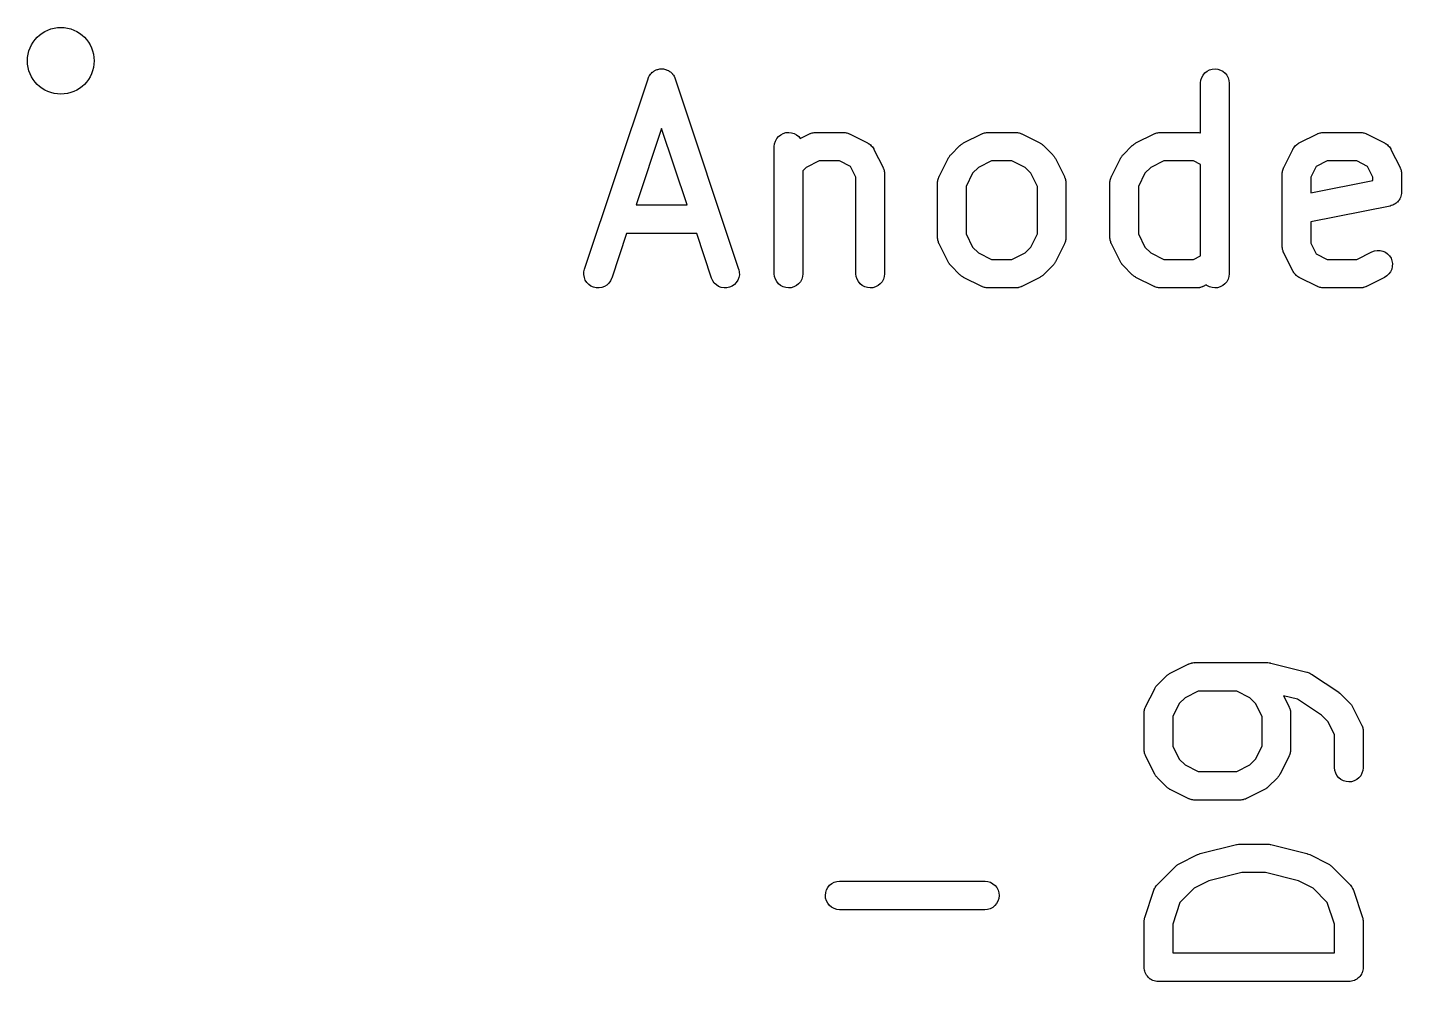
# Model space of a CAD drawing. Extents: x 2.7 to 6.64, y -5.71 to -1.95.
# Drawn here: x 6.3022 to 6.5862, y -4.3029 to -4.1057 of the extents above; entities that cross this region are included whole.
import ezdxf

# ---------------------------------------------------------------- set-up
doc = ezdxf.new("R2010")
doc.units = 0
doc.header["$MEASUREMENT"] = 0
doc.layers.add('BLACK', color=7, linetype='CONTINUOUS')

msp = doc.modelspace()

# ---------------------------------------------------------------- linework, layer by layer
at = {"layer": 'BLACK', "linetype": 'CONTINUOUS'}
for p, q in [((6.43103, -4.11526), (6.43118, -4.11512)), ((6.43118, -4.11512), (6.43132, -4.11497)), ((6.43132, -4.11497), (6.43139, -4.11492)), ((6.43139, -4.11492), (6.43146, -4.11487)), ((6.43146, -4.11487), (6.43163, -4.11476)), ((6.43163, -4.11476), (6.4318, -4.11464)), ((6.4318, -4.11464), (6.43187, -4.11461)), ((6.43187, -4.11461), (6.43195, -4.11456)), ((6.43195, -4.11456), (6.43214, -4.11449)), ((6.43214, -4.11449), (6.43233, -4.11441)), ((6.43233, -4.11441), (6.43241, -4.11439)), ((6.43241, -4.11439), (6.43249, -4.11436)), ((6.43249, -4.11436), (6.43269, -4.11433)), ((6.43269, -4.11433), (6.43289, -4.11429)), ((6.43289, -4.11429), (6.43297, -4.11429)), ((6.43297, -4.11429), (6.43306, -4.11427)), ((6.43306, -4.11427), (6.43326, -4.11428)), ((6.43326, -4.11428), (6.43346, -4.11428)), ((6.43346, -4.11428), (6.43355, -4.11429)), ((6.43355, -4.11429), (6.43363, -4.11429)), ((6.43363, -4.11429), (6.43383, -4.11434)), ((6.43383, -4.11434), (6.43403, -4.11438)), ((6.43403, -4.11438), (6.43411, -4.11441)), ((6.43411, -4.11441), (6.43419, -4.11443)), ((6.43419, -4.11443), (6.43438, -4.11451)), ((6.43438, -4.11451), (6.43457, -4.11458)), ((6.43457, -4.11458), (6.43464, -4.11463)), ((6.43464, -4.11463), (6.43472, -4.11466)), ((6.43472, -4.11466), (6.43488, -4.11478)), ((6.43488, -4.11478), (6.43506, -4.11489)), ((6.43506, -4.11489), (6.43512, -4.11495)), ((6.43512, -4.11495), (6.43519, -4.115)), ((6.43519, -4.115), (6.43533, -4.11515)), ((6.43533, -4.11515), (6.43547, -4.11529)), ((6.54516, -4.11555), (6.54553, -4.11511)), ((6.54553, -4.11511), (6.54598, -4.11475)), ((6.54598, -4.11475), (6.54649, -4.11448)), ((6.54649, -4.11448), (6.54705, -4.11432)), ((6.54705, -4.11432), (6.54762, -4.11427)), ((6.54762, -4.11427), (6.54819, -4.11433)), ((6.54819, -4.11433), (6.54874, -4.1145)), ((6.54874, -4.1145), (6.54925, -4.11477)), ((6.54925, -4.11477), (6.5497, -4.11514)), ((6.5497, -4.11514), (6.55006, -4.11559)), ((6.41731, -4.15566), (6.43044, -4.11629)), ((6.43044, -4.11629), (6.43045, -4.11625)), ((6.43045, -4.11625), (6.43054, -4.11606)), ((6.43054, -4.11606), (6.43061, -4.11587)), ((6.43061, -4.11587), (6.43066, -4.1158)), ((6.43066, -4.1158), (6.43069, -4.11572)), ((6.43069, -4.11572), (6.43081, -4.11556)), ((6.43081, -4.11556), (6.43092, -4.11539)), ((6.43092, -4.11539), (6.43098, -4.11533)), ((6.43098, -4.11533), (6.43103, -4.11526)), ((6.43547, -4.11529), (6.43552, -4.11536)), ((6.43552, -4.11536), (6.43558, -4.11542)), ((6.43558, -4.11542), (6.43569, -4.11559)), ((6.43569, -4.11559), (6.43581, -4.11576)), ((6.43581, -4.11576), (6.43584, -4.11584)), ((6.43584, -4.11584), (6.43589, -4.11591)), ((6.43589, -4.11591), (6.43596, -4.1161)), ((6.43596, -4.1161), (6.43604, -4.11629)), ((6.43604, -4.11629), (6.44916, -4.15566)), ((6.54465, -4.11718), (6.54471, -4.11661)), ((6.54465, -4.11722), (6.54465, -4.11718)), ((6.54465, -4.1275), (6.54465, -4.11722)), ((6.54471, -4.11661), (6.54489, -4.11606)), ((6.54489, -4.11606), (6.54516, -4.11555)), ((6.55006, -4.11559), (6.55033, -4.11609)), ((6.55033, -4.11609), (6.5505, -4.11665)), ((6.5505, -4.11665), (6.55055, -4.11722)), ((6.55055, -4.11722), (6.55055, -4.15659)), ((6.43324, -4.12656), (6.42796, -4.14239)), ((6.43852, -4.14239), (6.43324, -4.12656)), ((6.4566, -4.12973), (6.45677, -4.12918)), ((6.45677, -4.12918), (6.45705, -4.12867)), ((6.45705, -4.12867), (6.45742, -4.12823)), ((6.45742, -4.12823), (6.45787, -4.12787)), ((6.45787, -4.12787), (6.45838, -4.12761)), ((6.45838, -4.12761), (6.45893, -4.12744)), ((6.45893, -4.12744), (6.45951, -4.12739)), ((6.45951, -4.12739), (6.46008, -4.12745)), ((6.46008, -4.12745), (6.46063, -4.12762)), ((6.46063, -4.12762), (6.46114, -4.1279)), ((6.46114, -4.1279), (6.46158, -4.12826)), ((6.46158, -4.12826), (6.4619, -4.12865)), ((6.4619, -4.12865), (6.46379, -4.1277)), ((6.46379, -4.1277), (6.46383, -4.12768)), ((6.46383, -4.12768), (6.46391, -4.12765)), ((6.46391, -4.12765), (6.46399, -4.12761)), ((6.46399, -4.12761), (6.46418, -4.12755)), ((6.46418, -4.12755), (6.46437, -4.12749)), ((6.46437, -4.12749), (6.46445, -4.12747)), ((6.46445, -4.12747), (6.46454, -4.12745)), ((6.46454, -4.12745), (6.46474, -4.12743)), ((6.46474, -4.12743), (6.46494, -4.1274)), ((6.46494, -4.1274), (6.46502, -4.1274)), ((6.46502, -4.1274), (6.46511, -4.12739)), ((6.46511, -4.12739), (6.47073, -4.12739)), ((6.47073, -4.12739), (6.47078, -4.12739)), ((6.47078, -4.12739), (6.47086, -4.1274)), ((6.47086, -4.1274), (6.47095, -4.1274)), ((6.47095, -4.1274), (6.47115, -4.12743)), ((6.47115, -4.12743), (6.47135, -4.12745)), ((6.47135, -4.12745), (6.47143, -4.12748)), ((6.47143, -4.12748), (6.47152, -4.1275)), ((6.47152, -4.1275), (6.47171, -4.12757)), ((6.47171, -4.12757), (6.4719, -4.12763)), ((6.4719, -4.12763), (6.47197, -4.12767)), ((6.47197, -4.12767), (6.47206, -4.1277)), ((6.47206, -4.1277), (6.4758, -4.12958)), ((6.49566, -4.12958), (6.49941, -4.1277)), ((6.49941, -4.1277), (6.49945, -4.12768)), ((6.49945, -4.12768), (6.49953, -4.12765)), ((6.49953, -4.12765), (6.49961, -4.12761)), ((6.49961, -4.12761), (6.4998, -4.12755)), ((6.4998, -4.12755), (6.49999, -4.12749)), ((6.49999, -4.12749), (6.50007, -4.12747)), ((6.50007, -4.12747), (6.50016, -4.12745)), ((6.50016, -4.12745), (6.50036, -4.12743)), ((6.50036, -4.12743), (6.50056, -4.1274)), ((6.50056, -4.1274), (6.50064, -4.1274)), ((6.50064, -4.1274), (6.50073, -4.12739)), ((6.50073, -4.12739), (6.50636, -4.12739)), ((6.50636, -4.12739), (6.5064, -4.12739)), ((6.5064, -4.12739), (6.50648, -4.1274)), ((6.50648, -4.1274), (6.50657, -4.1274)), ((6.50657, -4.1274), (6.50677, -4.12743)), ((6.50677, -4.12743), (6.50697, -4.12745)), ((6.50697, -4.12745), (6.50705, -4.12748)), ((6.50705, -4.12748), (6.50714, -4.1275)), ((6.50714, -4.1275), (6.50733, -4.12757)), ((6.50733, -4.12757), (6.50752, -4.12763)), ((6.50752, -4.12763), (6.50759, -4.12767)), ((6.50759, -4.12767), (6.50768, -4.1277)), ((6.50768, -4.1277), (6.51143, -4.12958)), ((6.53128, -4.12958), (6.53503, -4.1277)), ((6.53503, -4.1277), (6.53507, -4.12768)), ((6.53507, -4.12768), (6.53515, -4.12765)), ((6.53515, -4.12765), (6.53523, -4.12761)), ((6.53523, -4.12761), (6.53542, -4.12755)), ((6.53542, -4.12755), (6.53561, -4.12749)), ((6.53561, -4.12749), (6.53569, -4.12747)), ((6.53569, -4.12747), (6.53578, -4.12745)), ((6.53578, -4.12745), (6.53598, -4.12743)), ((6.53598, -4.12743), (6.53618, -4.1274)), ((6.53618, -4.1274), (6.53627, -4.1274)), ((6.53627, -4.1274), (6.53635, -4.12739)), ((6.53635, -4.12739), (6.54385, -4.12739)), ((6.54385, -4.12739), (6.54389, -4.12739)), ((6.54389, -4.12739), (6.54398, -4.1274)), ((6.54398, -4.1274), (6.54407, -4.1274)), ((6.54407, -4.1274), (6.54426, -4.12743)), ((6.54426, -4.12743), (6.54446, -4.12745)), ((6.54446, -4.12745), (6.54455, -4.12748)), ((6.54455, -4.12748), (6.54463, -4.1275)), ((6.54463, -4.1275), (6.54465, -4.1275)), ((6.56503, -4.12958), (6.56878, -4.1277)), ((6.56878, -4.1277), (6.56881, -4.12768)), ((6.56881, -4.12768), (6.5689, -4.12765)), ((6.5689, -4.12765), (6.56897, -4.12761)), ((6.56897, -4.12761), (6.56917, -4.12755)), ((6.56917, -4.12755), (6.56935, -4.12749)), ((6.56935, -4.12749), (6.56944, -4.12747)), ((6.56944, -4.12747), (6.56952, -4.12745)), ((6.56952, -4.12745), (6.56973, -4.12743)), ((6.56973, -4.12743), (6.56992, -4.1274)), ((6.56992, -4.1274), (6.57001, -4.1274)), ((6.57001, -4.1274), (6.5701, -4.12739)), ((6.5701, -4.12739), (6.5776, -4.12739)), ((6.5776, -4.12739), (6.57764, -4.12739)), ((6.57764, -4.12739), (6.57772, -4.1274)), ((6.57772, -4.1274), (6.57781, -4.1274)), ((6.57781, -4.1274), (6.57801, -4.12743)), ((6.57801, -4.12743), (6.57821, -4.12745)), ((6.57821, -4.12745), (6.57829, -4.12748)), ((6.57829, -4.12748), (6.57838, -4.1275)), ((6.57838, -4.1275), (6.57857, -4.12757)), ((6.57857, -4.12757), (6.57876, -4.12763)), ((6.57876, -4.12763), (6.57884, -4.12767)), ((6.57884, -4.12767), (6.57892, -4.1277)), ((6.57892, -4.1277), (6.58267, -4.12958)), ((6.45653, -4.1303), (6.4566, -4.12973)), ((6.45653, -4.13034), (6.45653, -4.1303)), ((6.45653, -4.15659), (6.45653, -4.13034)), ((6.4758, -4.12958), (6.47584, -4.1296)), ((6.47584, -4.1296), (6.4759, -4.12963)), ((6.4759, -4.12963), (6.47595, -4.12966)), ((6.47595, -4.12966), (6.47614, -4.12979)), ((6.47614, -4.12979), (6.47633, -4.12991)), ((6.47633, -4.12991), (6.47637, -4.12995)), ((6.47637, -4.12995), (6.47642, -4.12999)), ((6.47642, -4.12999), (6.47658, -4.13015)), ((6.47658, -4.13015), (6.47674, -4.13031)), ((6.47674, -4.13031), (6.47677, -4.13036)), ((6.47677, -4.13036), (6.47682, -4.13041)), ((6.47682, -4.13041), (6.47694, -4.1306)), ((6.47694, -4.1306), (6.47707, -4.13078)), ((6.47707, -4.13078), (6.47709, -4.13084)), ((6.47709, -4.13084), (6.47713, -4.1309)), ((6.47713, -4.1309), (6.479, -4.13465)), ((6.4928, -4.13225), (6.49291, -4.13213)), ((6.49291, -4.13213), (6.49302, -4.132)), ((6.49302, -4.132), (6.49489, -4.13013)), ((6.49489, -4.13013), (6.49492, -4.1301)), ((6.49492, -4.1301), (6.49505, -4.13)), ((6.49505, -4.13), (6.49517, -4.12988)), ((6.49517, -4.12988), (6.49528, -4.12982)), ((6.49528, -4.12982), (6.49537, -4.12974)), ((6.49537, -4.12974), (6.49552, -4.12967)), ((6.49552, -4.12967), (6.49566, -4.12958)), ((6.51143, -4.12958), (6.51146, -4.1296)), ((6.51146, -4.1296), (6.5116, -4.12969)), ((6.5116, -4.12969), (6.51175, -4.12976)), ((6.51175, -4.12976), (6.51184, -4.12984)), ((6.51184, -4.12984), (6.51195, -4.12991)), ((6.51195, -4.12991), (6.51206, -4.13002)), ((6.51206, -4.13002), (6.51219, -4.13013)), ((6.51219, -4.13013), (6.51407, -4.132)), ((6.51407, -4.132), (6.5141, -4.13203)), ((6.5141, -4.13203), (6.5142, -4.13216)), ((6.5142, -4.13216), (6.51431, -4.13228)), ((6.52842, -4.13225), (6.52853, -4.13213)), ((6.52853, -4.13213), (6.52864, -4.132)), ((6.52864, -4.132), (6.53051, -4.13013)), ((6.53051, -4.13013), (6.53054, -4.1301)), ((6.53054, -4.1301), (6.53067, -4.13)), ((6.53067, -4.13), (6.53079, -4.12988)), ((6.53079, -4.12988), (6.5309, -4.12982)), ((6.5309, -4.12982), (6.53099, -4.12974)), ((6.53099, -4.12974), (6.53114, -4.12967)), ((6.53114, -4.12967), (6.53128, -4.12958)), ((6.56183, -4.13465), (6.56371, -4.1309)), ((6.56371, -4.1309), (6.56373, -4.13086)), ((6.56373, -4.13086), (6.56376, -4.13081)), ((6.56376, -4.13081), (6.56379, -4.13075)), ((6.56379, -4.13075), (6.56392, -4.13057)), ((6.56392, -4.13057), (6.56404, -4.13038)), ((6.56404, -4.13038), (6.56408, -4.13033)), ((6.56408, -4.13033), (6.56412, -4.13028)), ((6.56412, -4.13028), (6.56428, -4.13012)), ((6.56428, -4.13012), (6.56444, -4.12996)), ((6.56444, -4.12996), (6.56449, -4.12993)), ((6.56449, -4.12993), (6.56454, -4.12988)), ((6.56454, -4.12988), (6.56473, -4.12976)), ((6.56473, -4.12976), (6.56491, -4.12964)), ((6.56491, -4.12964), (6.56497, -4.12961)), ((6.56497, -4.12961), (6.56503, -4.12958)), ((6.58267, -4.12958), (6.5827, -4.1296)), ((6.5827, -4.1296), (6.58276, -4.12963)), ((6.58276, -4.12963), (6.58282, -4.12966)), ((6.58282, -4.12966), (6.583, -4.12979)), ((6.583, -4.12979), (6.58319, -4.12991)), ((6.58319, -4.12991), (6.58323, -4.12995)), ((6.58323, -4.12995), (6.58328, -4.12999)), ((6.58328, -4.12999), (6.58344, -4.13015)), ((6.58344, -4.13015), (6.5836, -4.13031)), ((6.5836, -4.13031), (6.58364, -4.13036)), ((6.58364, -4.13036), (6.58368, -4.13041)), ((6.58368, -4.13041), (6.5838, -4.1306)), ((6.5838, -4.1306), (6.58393, -4.13078)), ((6.58393, -4.13078), (6.58395, -4.13084)), ((6.58395, -4.13084), (6.58399, -4.1309)), ((6.58399, -4.1309), (6.58586, -4.13465)), ((6.46311, -4.13464), (6.46244, -4.13532)), ((6.46581, -4.1333), (6.46311, -4.13464)), ((6.47004, -4.1333), (6.46581, -4.1333)), ((6.47228, -4.13442), (6.47004, -4.1333)), ((6.47341, -4.13666), (6.47228, -4.13442)), ((6.479, -4.13465), (6.47902, -4.13468)), ((6.47902, -4.13468), (6.47905, -4.13477)), ((6.47905, -4.13477), (6.47909, -4.13484)), ((6.47909, -4.13484), (6.47915, -4.13504)), ((6.49059, -4.13652), (6.49247, -4.13277)), ((6.49247, -4.13277), (6.49248, -4.13274)), ((6.49248, -4.13274), (6.49257, -4.1326)), ((6.49257, -4.1326), (6.49265, -4.13245)), ((6.49265, -4.13245), (6.49273, -4.13236)), ((6.49273, -4.13236), (6.4928, -4.13225)), ((6.49873, -4.13464), (6.49753, -4.13584)), ((6.50143, -4.1333), (6.49873, -4.13464)), ((6.50566, -4.1333), (6.50143, -4.1333)), ((6.50836, -4.13464), (6.50566, -4.1333)), ((6.50955, -4.13584), (6.50836, -4.13464)), ((6.51431, -4.13228), (6.51438, -4.13239)), ((6.51438, -4.13239), (6.51446, -4.13248)), ((6.51446, -4.13248), (6.51453, -4.13263)), ((6.51453, -4.13263), (6.51462, -4.13277)), ((6.51462, -4.13277), (6.5165, -4.13652)), ((6.52621, -4.13652), (6.52809, -4.13277)), ((6.52809, -4.13277), (6.52811, -4.13274)), ((6.52811, -4.13274), (6.5282, -4.1326)), ((6.5282, -4.1326), (6.52827, -4.13245)), ((6.52827, -4.13245), (6.52835, -4.13236)), ((6.52835, -4.13236), (6.52842, -4.13225)), ((6.53435, -4.13464), (6.53315, -4.13584)), ((6.53705, -4.1333), (6.53435, -4.13464)), ((6.54315, -4.1333), (6.53705, -4.1333)), ((6.54465, -4.13404), (6.54315, -4.1333)), ((6.54465, -4.15289), (6.54465, -4.13404)), ((6.56163, -4.13518), (6.5617, -4.135)), ((6.5617, -4.135), (6.56176, -4.1348)), ((6.56176, -4.1348), (6.5618, -4.13473)), ((6.5618, -4.13473), (6.56183, -4.13465)), ((6.56855, -4.13442), (6.56743, -4.13666)), ((6.57079, -4.1333), (6.56855, -4.13442)), ((6.5769, -4.1333), (6.57079, -4.1333)), ((6.57915, -4.13442), (6.5769, -4.1333)), ((6.58027, -4.13666), (6.57915, -4.13442)), ((6.58586, -4.13465), (6.58588, -4.13468)), ((6.58588, -4.13468), (6.58591, -4.13477)), ((6.58591, -4.13477), (6.58595, -4.13484)), ((6.58595, -4.13484), (6.58601, -4.13504)), ((6.46244, -4.13532), (6.46244, -4.15659)), ((6.47341, -4.15659), (6.47341, -4.13666)), ((6.47915, -4.13504), (6.47922, -4.13522)), ((6.47922, -4.13522), (6.47923, -4.13531)), ((6.47923, -4.13531), (6.47926, -4.13539)), ((6.47926, -4.13539), (6.47928, -4.13559)), ((6.47928, -4.13559), (6.47931, -4.13579)), ((6.47931, -4.13579), (6.4793, -4.13588)), ((6.4793, -4.13588), (6.47931, -4.13597)), ((6.47931, -4.13597), (6.47931, -4.15659)), ((6.49028, -4.1378), (6.49029, -4.13771)), ((6.49028, -4.13784), (6.49028, -4.1378)), ((6.49028, -4.14909), (6.49028, -4.13784)), ((6.49029, -4.13763), (6.49032, -4.13743)), ((6.49029, -4.13771), (6.49029, -4.13763)), ((6.49032, -4.13743), (6.49034, -4.13723)), ((6.49034, -4.13723), (6.49037, -4.13715)), ((6.49037, -4.13715), (6.49038, -4.13706)), ((6.49038, -4.13706), (6.49046, -4.13687)), ((6.49046, -4.13687), (6.49052, -4.13668)), ((6.49052, -4.13668), (6.49056, -4.1366)), ((6.49056, -4.1366), (6.49059, -4.13652)), ((6.49753, -4.13584), (6.49618, -4.13854)), ((6.5109, -4.13854), (6.50955, -4.13584)), ((6.5165, -4.13652), (6.51651, -4.13656)), ((6.51651, -4.13656), (6.51654, -4.13664)), ((6.51654, -4.13664), (6.51658, -4.13672)), ((6.51658, -4.13672), (6.51664, -4.13691)), ((6.51664, -4.13691), (6.51671, -4.1371)), ((6.51671, -4.1371), (6.51673, -4.13719)), ((6.51673, -4.13719), (6.51675, -4.13727)), ((6.51675, -4.13727), (6.51677, -4.13747)), ((6.51677, -4.13747), (6.5168, -4.13767)), ((6.5168, -4.13767), (6.5168, -4.13776)), ((6.5168, -4.13776), (6.51681, -4.13784)), ((6.51681, -4.13784), (6.51681, -4.14909)), ((6.5259, -4.1378), (6.52591, -4.13771)), ((6.5259, -4.13784), (6.5259, -4.1378)), ((6.5259, -4.14909), (6.5259, -4.13784)), ((6.52591, -4.13763), (6.52594, -4.13743)), ((6.52591, -4.13771), (6.52591, -4.13763)), ((6.52594, -4.13743), (6.52596, -4.13723)), ((6.52596, -4.13723), (6.52599, -4.13715)), ((6.52599, -4.13715), (6.52601, -4.13706)), ((6.52601, -4.13706), (6.52608, -4.13687)), ((6.52608, -4.13687), (6.52614, -4.13668)), ((6.52614, -4.13668), (6.52618, -4.1366)), ((6.52618, -4.1366), (6.52621, -4.13652)), ((6.53315, -4.13584), (6.53181, -4.13854)), ((6.56152, -4.13593), (6.56153, -4.13584)), ((6.56152, -4.13597), (6.56152, -4.13593)), ((6.56152, -4.15097), (6.56152, -4.13597)), ((6.56153, -4.13575), (6.56156, -4.13555)), ((6.56153, -4.13584), (6.56153, -4.13575)), ((6.56156, -4.13555), (6.56158, -4.13535)), ((6.56158, -4.13535), (6.56161, -4.13527)), ((6.56161, -4.13527), (6.56163, -4.13518)), ((6.56743, -4.13666), (6.56743, -4.13986)), ((6.56743, -4.13986), (6.58027, -4.1373)), ((6.58027, -4.1373), (6.58027, -4.13666)), ((6.58601, -4.13504), (6.58608, -4.13522)), ((6.58608, -4.13522), (6.58609, -4.13531)), ((6.58609, -4.13531), (6.58612, -4.13539)), ((6.58612, -4.13539), (6.58614, -4.13559)), ((6.58614, -4.13559), (6.58617, -4.13579)), ((6.58617, -4.13579), (6.58617, -4.13588)), ((6.58617, -4.13588), (6.58617, -4.13597)), ((6.58617, -4.13597), (6.58617, -4.13972)), ((6.49618, -4.13854), (6.49618, -4.14839)), ((6.5109, -4.14839), (6.5109, -4.13854)), ((6.53181, -4.13854), (6.53181, -4.14839)), ((6.58603, -4.14059), (6.58595, -4.14086)), ((6.58611, -4.14033), (6.58603, -4.14059)), ((6.58614, -4.14003), (6.58611, -4.14031)), ((6.58611, -4.14031), (6.58611, -4.14032)), ((6.58611, -4.14032), (6.58611, -4.14033)), ((6.58617, -4.13976), (6.58614, -4.14003)), ((6.58617, -4.13972), (6.58617, -4.13973)), ((6.58617, -4.13973), (6.58617, -4.13973)), ((6.58617, -4.13973), (6.58617, -4.13973)), ((6.58617, -4.13973), (6.58617, -4.13976)), ((6.42796, -4.14239), (6.43852, -4.14239)), ((6.5838, -4.14261), (6.56743, -4.14589)), ((6.58406, -4.14253), (6.5838, -4.14261)), ((6.58433, -4.14245), (6.58406, -4.14253)), ((6.58434, -4.14245), (6.58433, -4.14245)), ((6.58435, -4.14244), (6.58434, -4.14245)), ((6.58459, -4.14231), (6.58435, -4.14244)), ((6.58484, -4.14219), (6.58459, -4.14231)), ((6.58485, -4.14218), (6.58484, -4.14219)), ((6.58486, -4.14217), (6.58485, -4.14218)), ((6.58507, -4.142), (6.58486, -4.14217)), ((6.58529, -4.14183), (6.58507, -4.142)), ((6.5853, -4.14182), (6.58529, -4.14183)), ((6.58531, -4.14181), (6.5853, -4.14182)), ((6.58548, -4.1416), (6.58531, -4.14181)), ((6.58566, -4.14139), (6.58548, -4.1416)), ((6.58567, -4.14136), (6.58566, -4.14137)), ((6.58566, -4.14137), (6.58566, -4.14139)), ((6.5858, -4.14112), (6.58567, -4.14136)), ((6.58593, -4.14088), (6.5858, -4.14112)), ((6.58594, -4.14087), (6.58593, -4.14088)), ((6.58595, -4.14086), (6.58594, -4.14087)), ((6.56743, -4.14589), (6.56743, -4.15027)), ((6.42599, -4.14829), (6.42292, -4.15752)), ((6.44049, -4.14829), (6.42599, -4.14829)), ((6.44356, -4.15752), (6.44049, -4.14829)), ((6.49029, -4.14918), (6.49028, -4.14909)), ((6.49028, -4.14926), (6.49029, -4.14918)), ((6.49618, -4.14839), (6.49753, -4.15109)), ((6.50955, -4.15109), (6.5109, -4.14839)), ((6.51681, -4.14913), (6.5168, -4.14922)), ((6.5168, -4.14922), (6.5168, -4.14931)), ((6.51681, -4.14909), (6.51681, -4.14913)), ((6.52591, -4.14918), (6.5259, -4.14909)), ((6.5259, -4.14926), (6.52591, -4.14918)), ((6.53181, -4.14839), (6.53315, -4.15109)), ((6.49032, -4.14946), (6.49028, -4.14926)), ((6.49034, -4.14966), (6.49032, -4.14946)), ((6.49036, -4.14975), (6.49034, -4.14966)), ((6.49037, -4.14983), (6.49036, -4.14975)), ((6.49044, -4.15002), (6.49037, -4.14983)), ((6.4905, -4.15022), (6.49044, -4.15002)), ((6.49054, -4.15029), (6.4905, -4.15022)), ((6.49057, -4.15037), (6.49054, -4.15029)), ((6.49059, -4.15041), (6.49057, -4.15037)), ((6.49247, -4.15416), (6.49059, -4.15041)), ((6.49753, -4.15109), (6.49873, -4.15229)), ((6.50836, -4.15229), (6.50955, -4.15109)), ((6.5165, -4.15041), (6.51462, -4.15416)), ((6.51653, -4.15033), (6.5165, -4.15041)), ((6.51657, -4.15025), (6.51653, -4.15033)), ((6.51663, -4.15006), (6.51657, -4.15025)), ((6.5167, -4.14987), (6.51663, -4.15006)), ((6.51672, -4.14979), (6.5167, -4.14987)), ((6.51674, -4.1497), (6.51672, -4.14979)), ((6.51677, -4.1495), (6.51674, -4.1497)), ((6.5168, -4.14931), (6.51677, -4.1495)), ((6.52594, -4.14946), (6.5259, -4.14926)), ((6.52596, -4.14966), (6.52594, -4.14946)), ((6.52598, -4.14975), (6.52596, -4.14966)), ((6.52599, -4.14983), (6.52598, -4.14975)), ((6.52606, -4.15002), (6.52599, -4.14983)), ((6.52612, -4.15022), (6.52606, -4.15002)), ((6.52616, -4.15029), (6.52612, -4.15022)), ((6.52619, -4.15037), (6.52616, -4.15029)), ((6.52621, -4.15041), (6.52619, -4.15037)), ((6.52809, -4.15416), (6.52621, -4.15041)), ((6.53315, -4.15109), (6.53435, -4.15229)), ((6.56153, -4.15105), (6.56152, -4.15097)), ((6.56153, -4.15114), (6.56153, -4.15105)), ((6.56156, -4.15134), (6.56153, -4.15114)), ((6.56158, -4.15154), (6.56156, -4.15134)), ((6.5616, -4.15162), (6.56158, -4.15154)), ((6.56162, -4.15171), (6.5616, -4.15162)), ((6.56168, -4.1519), (6.56162, -4.15171)), ((6.56174, -4.15209), (6.56168, -4.1519)), ((6.56743, -4.15027), (6.56855, -4.15251)), ((6.5769, -4.15364), (6.58003, -4.15207)), ((6.58003, -4.15207), (6.58006, -4.15206)), ((6.58006, -4.15206), (6.5806, -4.15186)), ((6.5806, -4.15186), (6.58117, -4.15177)), ((6.58117, -4.15177), (6.58175, -4.15179)), ((6.58175, -4.15179), (6.58231, -4.15192)), ((6.58231, -4.15192), (6.58283, -4.15216)), ((6.49255, -4.1543), (6.49247, -4.15416)), ((6.49263, -4.15445), (6.49255, -4.1543)), ((6.49271, -4.15454), (6.49263, -4.15445)), ((6.49277, -4.15465), (6.49271, -4.15454)), ((6.49289, -4.15477), (6.49277, -4.15465)), ((6.49299, -4.1549), (6.49289, -4.15477)), ((6.49302, -4.15493), (6.49299, -4.1549)), ((6.49873, -4.15229), (6.50143, -4.15364)), ((6.50143, -4.15364), (6.50566, -4.15364)), ((6.50566, -4.15364), (6.50836, -4.15229)), ((6.51417, -4.1548), (6.51407, -4.15493)), ((6.51429, -4.15468), (6.51417, -4.1548)), ((6.51436, -4.15458), (6.51429, -4.15468)), ((6.51443, -4.15448), (6.51436, -4.15458)), ((6.51451, -4.15434), (6.51443, -4.15448)), ((6.5146, -4.1542), (6.51451, -4.15434)), ((6.51462, -4.15416), (6.5146, -4.1542)), ((6.52817, -4.1543), (6.52809, -4.15416)), ((6.52825, -4.15445), (6.52817, -4.1543)), ((6.52833, -4.15454), (6.52825, -4.15445)), ((6.52839, -4.15465), (6.52833, -4.15454)), ((6.52851, -4.15477), (6.52839, -4.15465)), ((6.52861, -4.1549), (6.52851, -4.15477)), ((6.52864, -4.15493), (6.52861, -4.1549)), ((6.53435, -4.15229), (6.53705, -4.15364)), ((6.53705, -4.15364), (6.54315, -4.15364)), ((6.54315, -4.15364), (6.54465, -4.15289)), ((6.56178, -4.15217), (6.56174, -4.15209)), ((6.56181, -4.15225), (6.56178, -4.15217)), ((6.56183, -4.15229), (6.56181, -4.15225)), ((6.56371, -4.15604), (6.56183, -4.15229)), ((6.56855, -4.15251), (6.57079, -4.15364)), ((6.57079, -4.15364), (6.5769, -4.15364)), ((6.58283, -4.15216), (6.5833, -4.1525)), ((6.5833, -4.1525), (6.58369, -4.15292)), ((6.58369, -4.15292), (6.584, -4.15341)), ((6.584, -4.15341), (6.5842, -4.15395)), ((6.5842, -4.15395), (6.58429, -4.15452)), ((6.58429, -4.15452), (6.58427, -4.1551)), ((6.41717, -4.15679), (6.41719, -4.15622)), ((6.41727, -4.15736), (6.41717, -4.15679)), ((6.41719, -4.15622), (6.41731, -4.15566)), ((6.41747, -4.1579), (6.41727, -4.15736)), ((6.4229, -4.15756), (6.42266, -4.15809)), ((6.42292, -4.15752), (6.4229, -4.15756)), ((6.4438, -4.15805), (6.44356, -4.15752)), ((6.4492, -4.1574), (6.44899, -4.15794)), ((6.44916, -4.15566), (6.44918, -4.1557)), ((6.44918, -4.1557), (6.4493, -4.15626)), ((6.44931, -4.15684), (6.4492, -4.1574)), ((6.4493, -4.15626), (6.44931, -4.15684)), ((6.45659, -4.15716), (6.45653, -4.15659)), ((6.45676, -4.15771), (6.45659, -4.15716)), ((6.45703, -4.15822), (6.45676, -4.15771)), ((6.4622, -4.15775), (6.46192, -4.15826)), ((6.46237, -4.1572), (6.4622, -4.15775)), ((6.46244, -4.15663), (6.46237, -4.1572)), ((6.46244, -4.15659), (6.46244, -4.15663)), ((6.47346, -4.15716), (6.47341, -4.15659)), ((6.47363, -4.15771), (6.47346, -4.15716)), ((6.4739, -4.15822), (6.47363, -4.15771)), ((6.47907, -4.15775), (6.4788, -4.15826)), ((6.47925, -4.1572), (6.47907, -4.15775)), ((6.47931, -4.15663), (6.47925, -4.1572)), ((6.47931, -4.15659), (6.47931, -4.15663)), ((6.49489, -4.1568), (6.49302, -4.15493)), ((6.49502, -4.15691), (6.49489, -4.1568)), ((6.49514, -4.15702), (6.49502, -4.15691)), ((6.49524, -4.15709), (6.49514, -4.15702)), ((6.49534, -4.15717), (6.49524, -4.15709)), ((6.49548, -4.15725), (6.49534, -4.15717)), ((6.49562, -4.15734), (6.49548, -4.15725)), ((6.49566, -4.15736), (6.49562, -4.15734)), ((6.49941, -4.15923), (6.49566, -4.15736)), ((6.51143, -4.15736), (6.50768, -4.15923)), ((6.51157, -4.15727), (6.51143, -4.15736)), ((6.51171, -4.15719), (6.51157, -4.15727)), ((6.51181, -4.15711), (6.51171, -4.15719)), ((6.51191, -4.15705), (6.51181, -4.15711)), ((6.51203, -4.15694), (6.51191, -4.15705)), ((6.51216, -4.15683), (6.51203, -4.15694)), ((6.51219, -4.1568), (6.51216, -4.15683)), ((6.51407, -4.15493), (6.51219, -4.1568)), ((6.53051, -4.1568), (6.52864, -4.15493)), ((6.53064, -4.15691), (6.53051, -4.1568)), ((6.53076, -4.15702), (6.53064, -4.15691)), ((6.53086, -4.15709), (6.53076, -4.15702)), ((6.53096, -4.15717), (6.53086, -4.15709)), ((6.53111, -4.15725), (6.53096, -4.15717)), ((6.53124, -4.15734), (6.53111, -4.15725)), ((6.53128, -4.15736), (6.53124, -4.15734)), ((6.53503, -4.15923), (6.53128, -4.15736)), ((6.55031, -4.15775), (6.55004, -4.15826)), ((6.55049, -4.1572), (6.55031, -4.15775)), ((6.55055, -4.15663), (6.55049, -4.1572)), ((6.55055, -4.15659), (6.55055, -4.15663)), ((6.56374, -4.15609), (6.56371, -4.15604)), ((6.56377, -4.15615), (6.56374, -4.15609)), ((6.56389, -4.15633), (6.56377, -4.15615)), ((6.56401, -4.15652), (6.56389, -4.15633)), ((6.56406, -4.15657), (6.56401, -4.15652)), ((6.56409, -4.15662), (6.56406, -4.15657)), ((6.56425, -4.15678), (6.56409, -4.15662)), ((6.56441, -4.15694), (6.56425, -4.15678)), ((6.56446, -4.15698), (6.56441, -4.15694)), ((6.56451, -4.15702), (6.56446, -4.15698)), ((6.5647, -4.15715), (6.56451, -4.15702)), ((6.56488, -4.15728), (6.5647, -4.15715)), ((6.56494, -4.1573), (6.56488, -4.15728)), ((6.56499, -4.15734), (6.56494, -4.1573)), ((6.56503, -4.15736), (6.56499, -4.15734)), ((6.56878, -4.15923), (6.56503, -4.15736)), ((6.58267, -4.15736), (6.57892, -4.15923)), ((6.58315, -4.15705), (6.58267, -4.15736)), ((6.58357, -4.15665), (6.58315, -4.15705)), ((6.58391, -4.15618), (6.58357, -4.15665)), ((6.58414, -4.15566), (6.58391, -4.15618)), ((6.58427, -4.1551), (6.58414, -4.15566)), ((6.41778, -4.15839), (6.41747, -4.1579)), ((6.41817, -4.15881), (6.41778, -4.15839)), ((6.41864, -4.15915), (6.41817, -4.15881)), ((6.41916, -4.15938), (6.41864, -4.15915)), ((6.41972, -4.15952), (6.41916, -4.15938)), ((6.4203, -4.15954), (6.41972, -4.15952)), ((6.42087, -4.15944), (6.4203, -4.15954)), ((6.42141, -4.15924), (6.42087, -4.15944)), ((6.4219, -4.15894), (6.42141, -4.15924)), ((6.42232, -4.15855), (6.4219, -4.15894)), ((6.42266, -4.15809), (6.42232, -4.15855)), ((6.44413, -4.15852), (6.4438, -4.15805)), ((6.44455, -4.15892), (6.44413, -4.15852)), ((6.44503, -4.15923), (6.44455, -4.15892)), ((6.44557, -4.15943), (6.44503, -4.15923)), ((6.44614, -4.15953), (6.44557, -4.15943)), ((6.44671, -4.15952), (6.44614, -4.15953)), ((6.44728, -4.1594), (6.44671, -4.15952)), ((6.44781, -4.15917), (6.44728, -4.1594)), ((6.44828, -4.15884), (6.44781, -4.15917)), ((6.44868, -4.15842), (6.44828, -4.15884)), ((6.44899, -4.15794), (6.44868, -4.15842)), ((6.45739, -4.15867), (6.45703, -4.15822)), ((6.45784, -4.15904), (6.45739, -4.15867)), ((6.45834, -4.15931), (6.45784, -4.15904)), ((6.45889, -4.15948), (6.45834, -4.15931)), ((6.45947, -4.15954), (6.45889, -4.15948)), ((6.46004, -4.15949), (6.45947, -4.15954)), ((6.46059, -4.15933), (6.46004, -4.15949)), ((6.4611, -4.15906), (6.46059, -4.15933)), ((6.46155, -4.1587), (6.4611, -4.15906)), ((6.46192, -4.15826), (6.46155, -4.1587)), ((6.47426, -4.15867), (6.4739, -4.15822)), ((6.47471, -4.15904), (6.47426, -4.15867)), ((6.47521, -4.15931), (6.47471, -4.15904)), ((6.47577, -4.15948), (6.47521, -4.15931)), ((6.47634, -4.15954), (6.47577, -4.15948)), ((6.47691, -4.15949), (6.47634, -4.15954)), ((6.47747, -4.15933), (6.47691, -4.15949)), ((6.47798, -4.15906), (6.47747, -4.15933)), ((6.47843, -4.1587), (6.47798, -4.15906)), ((6.4788, -4.15826), (6.47843, -4.1587)), ((6.49949, -4.15926), (6.49941, -4.15923)), ((6.49957, -4.1593), (6.49949, -4.15926)), ((6.49976, -4.15936), (6.49957, -4.1593)), ((6.49995, -4.15944), (6.49976, -4.15936)), ((6.50003, -4.15945), (6.49995, -4.15944)), ((6.50012, -4.15948), (6.50003, -4.15945)), ((6.50032, -4.1595), (6.50012, -4.15948)), ((6.50052, -4.15953), (6.50032, -4.1595)), ((6.5006, -4.15953), (6.50052, -4.15953)), ((6.50069, -4.15954), (6.5006, -4.15953)), ((6.50073, -4.15954), (6.50069, -4.15954)), ((6.50636, -4.15954), (6.50073, -4.15954)), ((6.50644, -4.15953), (6.50636, -4.15954)), ((6.50653, -4.15954), (6.50644, -4.15953)), ((6.50673, -4.15951), (6.50653, -4.15954)), ((6.50693, -4.15949), (6.50673, -4.15951)), ((6.50701, -4.15946), (6.50693, -4.15949)), ((6.5071, -4.15945), (6.50701, -4.15946)), ((6.50729, -4.15938), (6.5071, -4.15945)), ((6.50748, -4.15932), (6.50729, -4.15938)), ((6.50756, -4.15928), (6.50748, -4.15932)), ((6.50764, -4.15925), (6.50756, -4.15928)), ((6.50768, -4.15923), (6.50764, -4.15925)), ((6.53511, -4.15926), (6.53503, -4.15923)), ((6.53519, -4.1593), (6.53511, -4.15926)), ((6.53538, -4.15936), (6.53519, -4.1593)), ((6.53557, -4.15944), (6.53538, -4.15936)), ((6.53566, -4.15945), (6.53557, -4.15944)), ((6.53574, -4.15948), (6.53566, -4.15945)), ((6.53594, -4.1595), (6.53574, -4.15948)), ((6.53614, -4.15953), (6.53594, -4.1595)), ((6.53622, -4.15953), (6.53614, -4.15953)), ((6.53631, -4.15954), (6.53622, -4.15953)), ((6.53635, -4.15954), (6.53631, -4.15954)), ((6.54385, -4.15954), (6.53635, -4.15954)), ((6.54394, -4.15953), (6.54385, -4.15954)), ((6.54402, -4.15954), (6.54394, -4.15953)), ((6.54422, -4.15951), (6.54402, -4.15954)), ((6.54442, -4.15949), (6.54422, -4.15951)), ((6.54451, -4.15946), (6.54442, -4.15949)), ((6.54459, -4.15945), (6.54451, -4.15946)), ((6.54478, -4.15938), (6.54459, -4.15945)), ((6.54498, -4.15932), (6.54478, -4.15938)), ((6.54505, -4.15928), (6.54498, -4.15932)), ((6.54513, -4.15925), (6.54505, -4.15928)), ((6.54517, -4.15923), (6.54513, -4.15925)), ((6.5458, -4.15892), (6.54517, -4.15923)), ((6.54595, -4.15904), (6.5458, -4.15892)), ((6.54646, -4.15931), (6.54595, -4.15904)), ((6.54701, -4.15948), (6.54646, -4.15931)), ((6.54758, -4.15954), (6.54701, -4.15948)), ((6.54815, -4.15949), (6.54758, -4.15954)), ((6.54871, -4.15933), (6.54815, -4.15949)), ((6.54922, -4.15906), (6.54871, -4.15933)), ((6.54967, -4.1587), (6.54922, -4.15906)), ((6.55004, -4.15826), (6.54967, -4.1587)), ((6.56886, -4.15926), (6.56878, -4.15923)), ((6.56893, -4.1593), (6.56886, -4.15926)), ((6.56913, -4.15936), (6.56893, -4.1593)), ((6.56932, -4.15944), (6.56913, -4.15936)), ((6.5694, -4.15945), (6.56932, -4.15944)), ((6.56948, -4.15948), (6.5694, -4.15945)), ((6.56968, -4.1595), (6.56948, -4.15948)), ((6.56988, -4.15953), (6.56968, -4.1595)), ((6.56997, -4.15953), (6.56988, -4.15953)), ((6.57006, -4.15954), (6.56997, -4.15953)), ((6.5701, -4.15954), (6.57006, -4.15954)), ((6.5776, -4.15954), (6.5701, -4.15954)), ((6.57768, -4.15953), (6.5776, -4.15954)), ((6.57777, -4.15954), (6.57768, -4.15953)), ((6.57797, -4.15951), (6.57777, -4.15954)), ((6.57817, -4.15949), (6.57797, -4.15951)), ((6.57825, -4.15946), (6.57817, -4.15949)), ((6.57834, -4.15945), (6.57825, -4.15946)), ((6.57853, -4.15938), (6.57834, -4.15945)), ((6.57872, -4.15932), (6.57853, -4.15938)), ((6.5788, -4.15928), (6.57872, -4.15932)), ((6.57888, -4.15925), (6.5788, -4.15928)), ((6.57892, -4.15923), (6.57888, -4.15925)), ((6.5421, -4.23729), (6.54214, -4.23727)), ((6.54214, -4.23727), (6.54222, -4.23724)), ((6.54222, -4.23724), (6.54229, -4.2372)), ((6.54229, -4.2372), (6.54249, -4.23714)), ((6.54249, -4.23714), (6.54268, -4.23707)), ((6.54268, -4.23707), (6.54276, -4.23706)), ((6.54276, -4.23706), (6.54285, -4.23704)), ((6.54285, -4.23704), (6.54305, -4.23702)), ((6.54305, -4.23702), (6.54325, -4.23698)), ((6.54325, -4.23698), (6.54333, -4.23699)), ((6.54333, -4.23699), (6.54342, -4.23698)), ((6.54342, -4.23698), (6.55842, -4.23698)), ((6.55842, -4.23698), (6.55846, -4.23698)), ((6.55846, -4.23698), (6.55851, -4.23699)), ((6.55851, -4.23699), (6.55856, -4.23698)), ((6.55856, -4.23698), (6.5588, -4.23702)), ((6.5588, -4.23702), (6.55903, -4.23704)), ((6.55903, -4.23704), (6.55908, -4.23706)), ((6.55908, -4.23706), (6.55913, -4.23707)), ((6.55913, -4.23707), (6.56663, -4.23894)), ((6.53571, -4.24159), (6.53758, -4.23972)), ((6.53758, -4.23972), (6.53761, -4.23969)), ((6.53761, -4.23969), (6.53774, -4.23959)), ((6.53774, -4.23959), (6.53786, -4.23947)), ((6.53786, -4.23947), (6.53797, -4.23941)), ((6.53797, -4.23941), (6.53806, -4.23933)), ((6.53806, -4.23933), (6.53821, -4.23925)), ((6.53821, -4.23925), (6.53835, -4.23917)), ((6.53835, -4.23917), (6.5421, -4.23729)), ((6.56663, -4.23894), (6.56667, -4.23895)), ((6.56667, -4.23895), (6.56686, -4.23902)), ((6.56686, -4.23902), (6.56705, -4.23908)), ((6.56705, -4.23908), (6.56713, -4.23912)), ((6.56713, -4.23912), (6.56721, -4.23915)), ((6.56721, -4.23915), (6.56738, -4.23926)), ((6.56738, -4.23926), (6.56755, -4.23935)), ((6.56755, -4.23935), (6.57318, -4.2431)), ((6.53328, -4.24611), (6.53515, -4.24236)), ((6.53515, -4.24236), (6.53517, -4.24232)), ((6.53517, -4.24232), (6.53526, -4.24219)), ((6.53526, -4.24219), (6.53534, -4.24204)), ((6.53534, -4.24204), (6.53542, -4.24194)), ((6.53542, -4.24194), (6.53549, -4.24184)), ((6.53549, -4.24184), (6.5356, -4.24172)), ((6.5356, -4.24172), (6.53571, -4.24159)), ((6.54412, -4.24289), (6.54142, -4.24423)), ((6.5521, -4.24289), (6.54412, -4.24289)), ((6.55479, -4.24423), (6.5521, -4.24289)), ((6.54022, -4.24543), (6.53887, -4.24813)), ((6.54142, -4.24423), (6.54022, -4.24543)), ((6.55599, -4.24543), (6.55479, -4.24423)), ((6.55734, -4.24813), (6.55599, -4.24543)), ((6.5647, -4.24455), (6.56179, -4.24382)), ((6.56179, -4.24382), (6.56293, -4.24611)), ((6.56966, -4.24785), (6.5647, -4.24455)), ((6.57318, -4.2431), (6.57318, -4.2431)), ((6.57318, -4.2431), (6.57318, -4.2431)), ((6.57318, -4.2431), (6.57318, -4.2431)), ((6.57318, -4.2431), (6.57321, -4.24312)), ((6.57321, -4.24312), (6.57342, -4.2433)), ((6.57342, -4.2433), (6.57363, -4.24347)), ((6.57363, -4.24347), (6.5755, -4.24534)), ((6.5755, -4.24534), (6.57553, -4.24537)), ((6.57553, -4.24537), (6.57564, -4.2455)), ((6.57564, -4.2455), (6.57575, -4.24562)), ((6.57575, -4.24562), (6.57582, -4.24573)), ((6.57582, -4.24573), (6.57589, -4.24582)), ((6.53297, -4.24739), (6.53298, -4.2473)), ((6.53297, -4.24743), (6.53297, -4.24739)), ((6.53297, -4.25493), (6.53297, -4.24743)), ((6.53298, -4.24722), (6.53301, -4.24702)), ((6.53298, -4.2473), (6.53298, -4.24722)), ((6.53301, -4.24702), (6.53303, -4.24682)), ((6.53303, -4.24682), (6.53306, -4.24674)), ((6.53306, -4.24674), (6.53307, -4.24665)), ((6.53307, -4.24665), (6.53315, -4.24646)), ((6.53315, -4.24646), (6.53321, -4.24627)), ((6.53321, -4.24627), (6.53325, -4.24619)), ((6.53325, -4.24619), (6.53328, -4.24611)), ((6.53887, -4.24813), (6.53887, -4.25423)), ((6.55734, -4.25423), (6.55734, -4.24813)), ((6.56293, -4.24611), (6.56295, -4.24615)), ((6.56295, -4.24615), (6.56298, -4.24623)), ((6.56298, -4.24623), (6.56302, -4.24631)), ((6.56302, -4.24631), (6.56308, -4.2465)), ((6.56308, -4.2465), (6.56315, -4.24669)), ((6.56315, -4.24669), (6.56316, -4.24677)), ((6.56316, -4.24677), (6.56319, -4.24686)), ((6.56319, -4.24686), (6.56321, -4.24706)), ((6.56321, -4.24706), (6.56324, -4.24726)), ((6.56324, -4.24726), (6.56324, -4.24735)), ((6.56324, -4.24735), (6.56325, -4.24743)), ((6.56325, -4.24743), (6.56325, -4.25493)), ((6.57099, -4.24918), (6.56966, -4.24785)), ((6.57589, -4.24582), (6.57597, -4.24597)), ((6.57597, -4.24597), (6.57606, -4.24611)), ((6.57606, -4.24611), (6.57793, -4.24986)), ((6.57234, -4.25188), (6.57099, -4.24918)), ((6.57793, -4.24986), (6.57795, -4.2499)), ((6.57795, -4.2499), (6.57798, -4.24998)), ((6.57798, -4.24998), (6.57802, -4.25006)), ((6.57802, -4.25006), (6.57808, -4.25025)), ((6.57808, -4.25025), (6.57815, -4.25044)), ((6.57815, -4.25044), (6.57816, -4.25052)), ((6.57816, -4.25052), (6.57819, -4.25061)), ((6.57819, -4.25061), (6.57821, -4.25081)), ((6.57821, -4.25081), (6.57824, -4.25101)), ((6.57824, -4.25101), (6.57823, -4.25109)), ((6.57823, -4.25109), (6.57824, -4.25118)), ((6.57824, -4.25118), (6.57824, -4.25868)), ((6.53887, -4.25423), (6.54022, -4.25693)), ((6.55599, -4.25693), (6.55734, -4.25423)), ((6.57234, -4.25868), (6.57234, -4.25188)), ((6.53298, -4.25502), (6.53297, -4.25493)), ((6.53297, -4.2551), (6.53298, -4.25502)), ((6.533, -4.2553), (6.53297, -4.2551)), ((6.53302, -4.2555), (6.533, -4.2553)), ((6.53305, -4.25559), (6.53302, -4.2555)), ((6.53306, -4.25567), (6.53305, -4.25559)), ((6.53313, -4.25586), (6.53306, -4.25567)), ((6.53319, -4.25606), (6.53313, -4.25586)), ((6.53323, -4.25613), (6.53319, -4.25606)), ((6.53326, -4.25621), (6.53323, -4.25613)), ((6.53328, -4.25625), (6.53326, -4.25621)), ((6.53515, -4.26), (6.53328, -4.25625)), ((6.54022, -4.25693), (6.54142, -4.25813)), ((6.55479, -4.25813), (6.55599, -4.25693)), ((6.56293, -4.25625), (6.56106, -4.26)), ((6.56296, -4.25617), (6.56293, -4.25625)), ((6.56301, -4.25609), (6.56296, -4.25617)), ((6.56307, -4.2559), (6.56301, -4.25609)), ((6.56314, -4.25571), (6.56307, -4.2559)), ((6.56315, -4.25563), (6.56314, -4.25571)), ((6.56318, -4.25554), (6.56315, -4.25563)), ((6.5632, -4.25534), (6.56318, -4.25554)), ((6.56324, -4.25515), (6.5632, -4.25534)), ((6.56325, -4.25493), (6.56324, -4.25497)), ((6.56324, -4.25497), (6.56324, -4.25506)), ((6.56324, -4.25506), (6.56324, -4.25515)), ((6.54142, -4.25813), (6.54412, -4.25948)), ((6.54412, -4.25948), (6.5521, -4.25948)), ((6.5521, -4.25948), (6.55479, -4.25813)), ((6.57239, -4.25925), (6.57234, -4.25868)), ((6.57256, -4.25981), (6.57239, -4.25925)), ((6.57283, -4.26031), (6.57256, -4.25981)), ((6.578, -4.25984), (6.57773, -4.26035)), ((6.57818, -4.25929), (6.578, -4.25984)), ((6.57824, -4.25872), (6.57818, -4.25929)), ((6.57824, -4.25868), (6.57824, -4.25872)), ((6.53524, -4.26014), (6.53515, -4.26)), ((6.53532, -4.26029), (6.53524, -4.26014)), ((6.5354, -4.26038), (6.53532, -4.26029)), ((6.53546, -4.26049), (6.5354, -4.26038)), ((6.53558, -4.26061), (6.53546, -4.26049)), ((6.53568, -4.26074), (6.53558, -4.26061)), ((6.53571, -4.26077), (6.53568, -4.26074)), ((6.53758, -4.26264), (6.53571, -4.26077)), ((6.53771, -4.26275), (6.53758, -4.26264)), ((6.53783, -4.26286), (6.53771, -4.26275)), ((6.55847, -4.26278), (6.55835, -4.26289)), ((6.5586, -4.26267), (6.55847, -4.26278)), ((6.55863, -4.26264), (6.5586, -4.26267)), ((6.56051, -4.26077), (6.55863, -4.26264)), ((6.56061, -4.26064), (6.56051, -4.26077)), ((6.56073, -4.26052), (6.56061, -4.26064)), ((6.56079, -4.26042), (6.56073, -4.26052)), ((6.56087, -4.26032), (6.56079, -4.26042)), ((6.56095, -4.26018), (6.56087, -4.26032)), ((6.56104, -4.26004), (6.56095, -4.26018)), ((6.56106, -4.26), (6.56104, -4.26004)), ((6.5732, -4.26076), (6.57283, -4.26031)), ((6.57364, -4.26113), (6.5732, -4.26076)), ((6.57415, -4.2614), (6.57364, -4.26113)), ((6.5747, -4.26157), (6.57415, -4.2614)), ((6.57527, -4.26163), (6.5747, -4.26157)), ((6.57584, -4.26158), (6.57527, -4.26163)), ((6.5764, -4.26142), (6.57584, -4.26158)), ((6.57691, -4.26115), (6.5764, -4.26142)), ((6.57736, -4.26079), (6.57691, -4.26115)), ((6.57773, -4.26035), (6.57736, -4.26079)), ((6.53793, -4.26293), (6.53783, -4.26286)), ((6.53803, -4.26301), (6.53793, -4.26293)), ((6.53817, -4.26309), (6.53803, -4.26301)), ((6.53831, -4.26318), (6.53817, -4.26309)), ((6.53835, -4.2632), (6.53831, -4.26318)), ((6.5421, -4.26507), (6.53835, -4.2632)), ((6.54218, -4.2651), (6.5421, -4.26507)), ((6.54226, -4.26514), (6.54218, -4.2651)), ((6.54245, -4.2652), (6.54226, -4.26514)), ((6.54264, -4.26528), (6.54245, -4.2652)), ((6.54272, -4.26529), (6.54264, -4.26528)), ((6.54281, -4.26532), (6.54272, -4.26529)), ((6.54301, -4.26534), (6.54281, -4.26532)), ((6.54321, -4.26537), (6.54301, -4.26534)), ((6.54329, -4.26537), (6.54321, -4.26537)), ((6.54338, -4.26538), (6.54329, -4.26537)), ((6.54342, -4.26538), (6.54338, -4.26538)), ((6.55279, -4.26538), (6.54342, -4.26538)), ((6.55288, -4.26537), (6.55279, -4.26538)), ((6.55297, -4.26538), (6.55288, -4.26537)), ((6.55317, -4.26535), (6.55297, -4.26538)), ((6.55337, -4.26533), (6.55317, -4.26535)), ((6.55345, -4.2653), (6.55337, -4.26533)), ((6.55354, -4.26529), (6.55345, -4.2653)), ((6.55373, -4.26522), (6.55354, -4.26529)), ((6.55392, -4.26516), (6.55373, -4.26522)), ((6.554, -4.26512), (6.55392, -4.26516)), ((6.55408, -4.26509), (6.554, -4.26512)), ((6.55411, -4.26507), (6.55408, -4.26509)), ((6.55786, -4.2632), (6.55411, -4.26507)), ((6.558, -4.26311), (6.55786, -4.2632)), ((6.55815, -4.26303), (6.558, -4.26311)), ((6.55825, -4.26295), (6.55815, -4.26303)), ((6.55835, -4.26289), (6.55825, -4.26295)), ((6.54022, -4.27854), (6.54397, -4.27666)), ((6.54397, -4.27666), (6.54401, -4.27664)), ((6.54401, -4.27664), (6.54402, -4.27664)), ((6.54402, -4.27664), (6.54404, -4.27663)), ((6.54404, -4.27663), (6.54429, -4.27654)), ((6.54429, -4.27654), (6.54455, -4.27644)), ((6.54455, -4.27644), (6.54457, -4.27644)), ((6.54457, -4.27644), (6.54458, -4.27644)), ((6.54458, -4.27644), (6.55208, -4.27456)), ((6.55208, -4.27456), (6.55212, -4.27455)), ((6.55212, -4.27455), (6.55217, -4.27455)), ((6.55217, -4.27455), (6.55222, -4.27453)), ((6.55222, -4.27453), (6.55246, -4.27451)), ((6.55246, -4.27451), (6.55269, -4.27448)), ((6.55269, -4.27448), (6.55274, -4.27448)), ((6.55274, -4.27448), (6.55279, -4.27448)), ((6.55279, -4.27448), (6.55842, -4.27448)), ((6.55842, -4.27448), (6.55846, -4.27448)), ((6.55846, -4.27448), (6.55851, -4.27448)), ((6.55851, -4.27448), (6.55856, -4.27448)), ((6.55856, -4.27448), (6.5588, -4.27451)), ((6.5588, -4.27451), (6.55903, -4.27454)), ((6.55903, -4.27454), (6.55908, -4.27456)), ((6.55908, -4.27456), (6.55913, -4.27456)), ((6.55913, -4.27456), (6.56663, -4.27644)), ((6.56663, -4.27644), (6.56667, -4.27645)), ((6.56667, -4.27645), (6.56669, -4.27645)), ((6.56669, -4.27645), (6.5667, -4.27646)), ((6.5667, -4.27646), (6.56696, -4.27655)), ((6.56696, -4.27655), (6.56721, -4.27665)), ((6.56721, -4.27665), (6.56722, -4.27666)), ((6.56722, -4.27666), (6.56724, -4.27666)), ((6.56724, -4.27666), (6.57099, -4.27854)), ((6.53571, -4.28284), (6.53946, -4.27909)), ((6.53946, -4.27909), (6.53949, -4.27906)), ((6.53949, -4.27906), (6.53962, -4.27896)), ((6.53962, -4.27896), (6.53974, -4.27884)), ((6.53974, -4.27884), (6.53984, -4.27878)), ((6.53984, -4.27878), (6.53994, -4.2787)), ((6.53994, -4.2787), (6.54008, -4.27862)), ((6.54008, -4.27862), (6.54022, -4.27854)), ((6.57099, -4.27854), (6.57102, -4.27855)), ((6.57102, -4.27855), (6.57116, -4.27865)), ((6.57116, -4.27865), (6.57131, -4.27872)), ((6.57131, -4.27872), (6.5714, -4.2788)), ((6.5714, -4.2788), (6.57151, -4.27887)), ((6.57151, -4.27887), (6.57163, -4.27898)), ((6.57163, -4.27898), (6.57175, -4.27909)), ((6.57175, -4.27909), (6.5755, -4.28284)), ((6.46796, -4.283), (6.46841, -4.28264)), ((6.46841, -4.28264), (6.46892, -4.28237)), ((6.46892, -4.28237), (6.46947, -4.2822)), ((6.46947, -4.2822), (6.47004, -4.28214)), ((6.47004, -4.28214), (6.50004, -4.28214)), ((6.50004, -4.28214), (6.50008, -4.28214)), ((6.50008, -4.28214), (6.50065, -4.28221)), ((6.50065, -4.28221), (6.5012, -4.28238)), ((6.5012, -4.28238), (6.50171, -4.28266)), ((6.50171, -4.28266), (6.50215, -4.28303)), ((6.54632, -4.28209), (6.54329, -4.2836)), ((6.55316, -4.28038), (6.54632, -4.28209)), ((6.55805, -4.28038), (6.55316, -4.28038)), ((6.56489, -4.28209), (6.55805, -4.28038)), ((6.56792, -4.2836), (6.56489, -4.28209)), ((6.46709, -4.28507), (6.46715, -4.2845)), ((6.46714, -4.28565), (6.46709, -4.28507)), ((6.46715, -4.2845), (6.46732, -4.28395)), ((6.46732, -4.28395), (6.46759, -4.28344)), ((6.46759, -4.28344), (6.46796, -4.283)), ((6.50215, -4.28303), (6.50251, -4.28348)), ((6.50251, -4.28348), (6.50278, -4.28399)), ((6.50278, -4.28399), (6.50294, -4.28454)), ((6.50299, -4.28512), (6.50293, -4.28569)), ((6.50294, -4.28454), (6.50299, -4.28512)), ((6.53312, -4.28962), (6.53499, -4.28399)), ((6.53499, -4.28399), (6.53501, -4.28395)), ((6.53501, -4.28395), (6.53504, -4.28388)), ((6.53504, -4.28388), (6.53507, -4.28379)), ((6.53507, -4.28379), (6.53516, -4.28361)), ((6.53516, -4.28361), (6.53525, -4.28343)), ((6.53525, -4.28343), (6.5353, -4.28336)), ((6.5353, -4.28336), (6.53534, -4.28328)), ((6.53534, -4.28328), (6.53547, -4.28313)), ((6.53547, -4.28313), (6.53559, -4.28297)), ((6.53559, -4.28297), (6.53565, -4.28291)), ((6.53565, -4.28291), (6.53571, -4.28284)), ((6.54329, -4.2836), (6.54038, -4.28652)), ((6.57083, -4.28652), (6.56792, -4.2836)), ((6.5755, -4.28284), (6.57553, -4.28287)), ((6.57553, -4.28287), (6.57559, -4.28294)), ((6.57559, -4.28294), (6.57565, -4.283)), ((6.57565, -4.283), (6.57577, -4.28316)), ((6.57577, -4.28316), (6.57589, -4.28332)), ((6.57589, -4.28332), (6.57593, -4.2834)), ((6.57593, -4.2834), (6.57598, -4.28347)), ((6.57598, -4.28347), (6.57606, -4.28365)), ((6.57606, -4.28365), (6.57616, -4.28383)), ((6.57616, -4.28383), (6.57618, -4.28391)), ((6.57618, -4.28391), (6.57622, -4.28399)), ((6.57622, -4.28399), (6.57809, -4.28962)), ((6.4673, -4.2862), (6.46714, -4.28565)), ((6.46757, -4.28671), (6.4673, -4.2862)), ((6.46793, -4.28716), (6.46757, -4.28671)), ((6.46837, -4.28753), (6.46793, -4.28716)), ((6.46888, -4.28781), (6.46837, -4.28753)), ((6.46943, -4.28798), (6.46888, -4.28781)), ((6.47, -4.28805), (6.46943, -4.28798)), ((6.47004, -4.28805), (6.47, -4.28805)), ((6.50004, -4.28805), (6.47004, -4.28805)), ((6.50061, -4.28799), (6.50004, -4.28805)), ((6.50116, -4.28783), (6.50061, -4.28799)), ((6.50167, -4.28756), (6.50116, -4.28783)), ((6.50212, -4.28719), (6.50167, -4.28756)), ((6.50249, -4.28675), (6.50212, -4.28719)), ((6.50276, -4.28624), (6.50249, -4.28675)), ((6.50293, -4.28569), (6.50276, -4.28624)), ((6.54038, -4.28652), (6.53887, -4.29103)), ((6.57234, -4.29103), (6.57083, -4.28652)), ((6.53297, -4.29051), (6.53299, -4.29035)), ((6.53297, -4.29055), (6.53297, -4.29051)), ((6.53297, -4.29992), (6.53297, -4.29055)), ((6.53299, -4.29018), (6.53302, -4.29006)), ((6.53299, -4.29035), (6.53299, -4.29018)), ((6.53302, -4.29006), (6.53303, -4.28994)), ((6.53303, -4.28994), (6.53308, -4.28978)), ((6.53308, -4.28978), (6.53312, -4.28962)), ((6.53887, -4.29103), (6.53887, -4.29697)), ((6.57234, -4.29697), (6.57234, -4.29103)), ((6.57809, -4.28962), (6.5781, -4.28966)), ((6.5781, -4.28966), (6.57814, -4.28982)), ((6.57814, -4.28982), (6.57819, -4.28998)), ((6.57819, -4.28998), (6.5782, -4.2901)), ((6.5782, -4.2901), (6.57822, -4.29022)), ((6.57822, -4.29022), (6.57823, -4.29039)), ((6.57823, -4.29039), (6.57824, -4.29055)), ((6.57824, -4.29055), (6.57824, -4.29992)), ((6.53887, -4.29697), (6.57234, -4.29697)), ((6.53299, -4.3002), (6.53297, -4.29992)), ((6.53302, -4.30048), (6.53299, -4.3002)), ((6.53302, -4.30049), (6.53302, -4.30048)), ((6.53302, -4.3005), (6.53302, -4.30049)), ((6.5331, -4.30076), (6.53302, -4.3005)), ((6.53318, -4.30103), (6.5331, -4.30076)), ((6.53319, -4.30104), (6.53318, -4.30103)), ((6.53319, -4.30105), (6.53319, -4.30104)), ((6.53332, -4.3013), (6.53319, -4.30105)), ((6.53345, -4.30154), (6.53332, -4.3013)), ((6.53346, -4.30155), (6.53345, -4.30154)), ((6.53346, -4.30156), (6.53346, -4.30155)), ((6.53364, -4.30178), (6.53346, -4.30156)), ((6.53381, -4.30199), (6.53364, -4.30178)), ((6.53382, -4.302), (6.53381, -4.30199)), ((6.53383, -4.30201), (6.53382, -4.302)), ((6.53404, -4.30218), (6.53383, -4.30201)), ((6.53425, -4.30236), (6.53404, -4.30218)), ((6.53426, -4.30237), (6.53425, -4.30236)), ((6.53427, -4.30237), (6.53426, -4.30237)), ((6.53451, -4.3025), (6.53427, -4.30237)), ((6.53476, -4.30264), (6.53451, -4.3025)), ((6.57666, -4.30252), (6.57642, -4.30265)), ((6.57691, -4.3024), (6.57666, -4.30252)), ((6.57692, -4.30239), (6.57691, -4.3024)), ((6.57714, -4.30221), (6.57692, -4.30238)), ((6.57692, -4.30238), (6.57692, -4.30239)), ((6.57736, -4.30203), (6.57714, -4.30221)), ((6.57737, -4.30202), (6.57736, -4.30203)), ((6.57736, -4.30203), (6.57736, -4.30203)), ((6.57755, -4.30181), (6.57737, -4.30202)), ((6.57773, -4.30159), (6.57755, -4.30181)), ((6.57774, -4.30158), (6.57773, -4.30158)), ((6.57773, -4.30158), (6.57773, -4.30159)), ((6.57787, -4.30133), (6.57774, -4.30158)), ((6.578, -4.30109), (6.57787, -4.30133)), ((6.57801, -4.30108), (6.578, -4.30109)), ((6.5781, -4.3008), (6.57801, -4.30107)), ((6.57801, -4.30107), (6.57801, -4.30108)), ((6.57818, -4.30054), (6.5781, -4.3008)), ((6.57821, -4.30024), (6.57818, -4.30052)), ((6.57818, -4.30052), (6.57818, -4.30053)), ((6.57818, -4.30053), (6.57818, -4.30054)), ((6.57824, -4.29997), (6.57821, -4.30024)), ((6.57824, -4.29992), (6.57824, -4.29995)), ((6.57824, -4.29995), (6.57824, -4.29995)), ((6.57824, -4.29995), (6.57824, -4.29995)), ((6.57824, -4.29995), (6.57824, -4.29997)), ((6.53477, -4.30264), (6.53476, -4.30264)), ((6.53478, -4.30265), (6.53477, -4.30264)), ((6.53504, -4.30273), (6.53478, -4.30265)), ((6.53531, -4.30281), (6.53504, -4.30273)), ((6.53532, -4.30281), (6.53531, -4.30281)), ((6.53533, -4.30282), (6.53532, -4.30281)), ((6.5356, -4.30285), (6.53533, -4.30282)), ((6.53588, -4.30288), (6.5356, -4.30285)), ((6.5359, -4.30288), (6.53588, -4.30288)), ((6.53592, -4.30288), (6.5359, -4.30288)), ((6.5359, -4.30288), (6.5359, -4.30288)), ((6.5359, -4.30288), (6.5359, -4.30288)), ((6.57529, -4.30288), (6.53592, -4.30288)), ((6.57557, -4.30285), (6.57529, -4.30288)), ((6.57584, -4.30283), (6.57557, -4.30285)), ((6.57585, -4.30282), (6.57584, -4.30283)), ((6.57586, -4.30282), (6.57585, -4.30282)), ((6.57613, -4.30274), (6.57586, -4.30282)), ((6.5764, -4.30266), (6.57613, -4.30274)), ((6.57641, -4.30266), (6.5764, -4.30266)), ((6.57642, -4.30265), (6.57641, -4.30266))]:
    msp.add_line(p, q, dxfattribs=at)
at = {"layer": 'BLACK'}
msp.add_circle((6.30906, -4.1126), 0.00689, dxfattribs=at)

doc.saveas('drawing.dxf')
